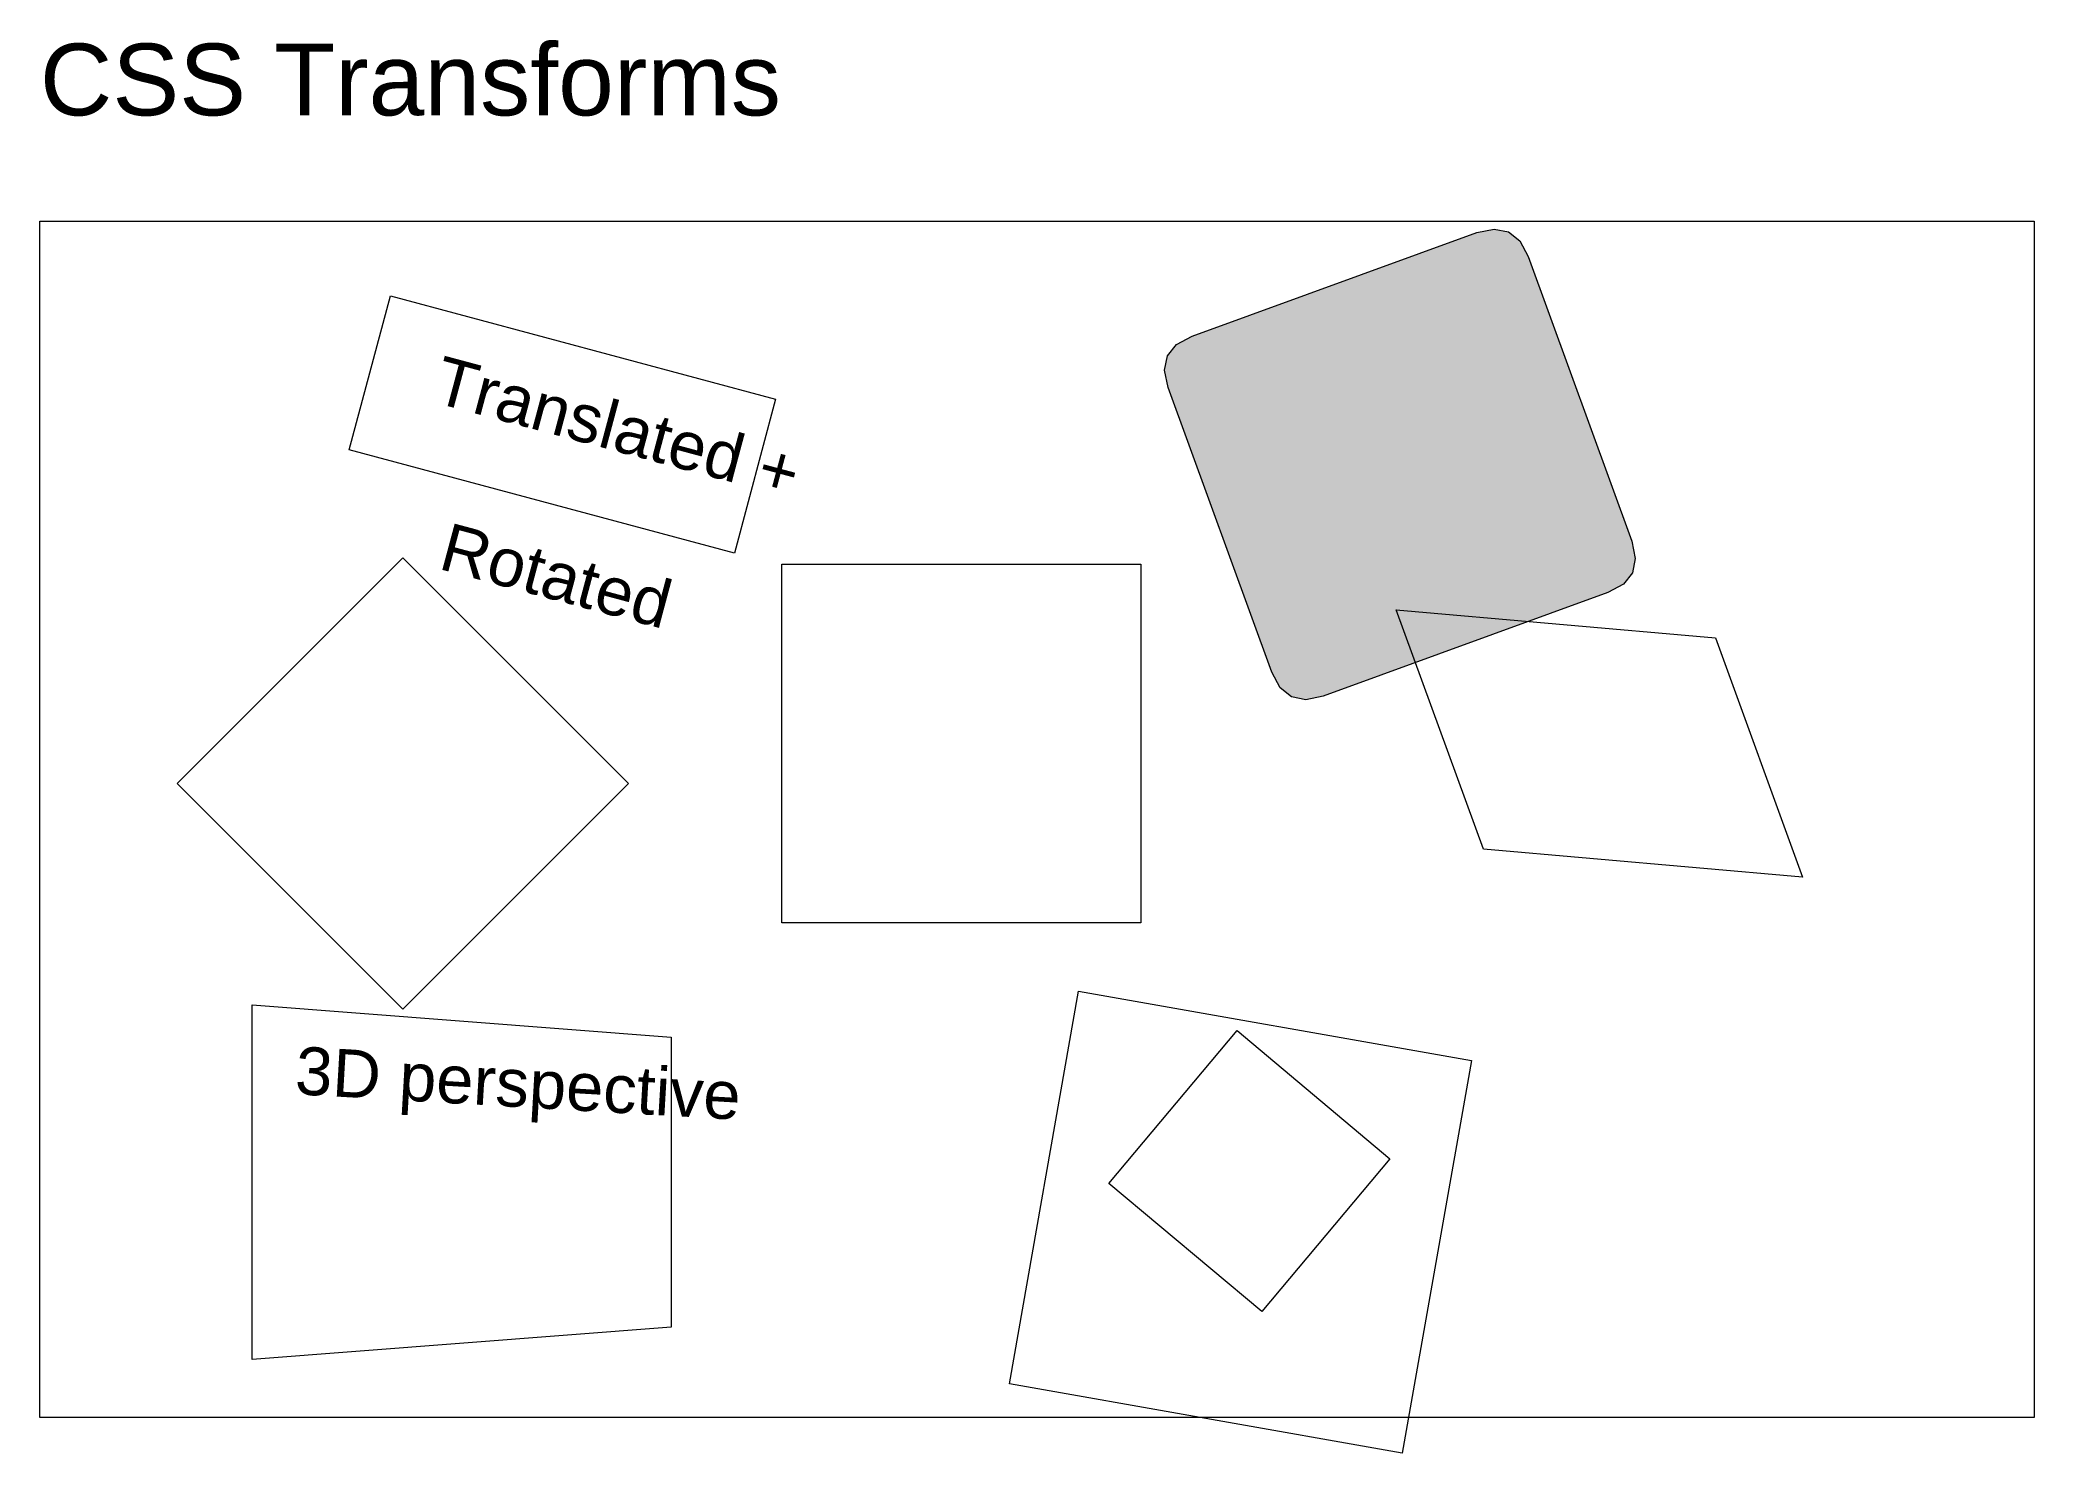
# Model space of a CAD drawing. Extents: x 0 to 500, y 0 to 354.
import ezdxf

# ---------------------------------------------------------------- set-up
doc = ezdxf.new("R2010")
doc.units = 0
doc.layers.get('0').update_dxf_attribs({"lineweight": 0})
doc.styles.add('Arial', font='Arial.ttf')

msp = doc.modelspace()

# ---------------------------------------------------------------- hatches: boundary and pattern name
at = {"true_color": 0xf06292}
h = msp.add_hatch(color=256, dxfattribs=at)
h.dxf.hatch_style = 1
h.paths.add_polyline_path([(282.9, 267.29), (281.99, 271.62), (282.68, 275.19), (284.98, 278.02), (288.87, 280.11), (360.29, 306.1), (364.62, 307.01), (368.19, 306.32), (371.02, 304.02), (373.11, 300.13), (399.1, 228.71), (400.01, 224.38), (399.32, 220.81), (397.02, 217.98), (393.13, 215.89), (321.71, 189.9), (317.38, 188.99), (313.81, 189.68), (310.98, 191.98), (308.89, 195.87)])

# ---------------------------------------------------------------- linework, layer by layer
at = {"true_color": 0xcccccc}
msp.add_lwpolyline([(0, 309), (500, 309), (500, 9), (0, 9), (0, 309)], dxfattribs=at)
at = {"true_color": 0xf06292}
msp.add_lwpolyline([(282.9, 267.29), (281.99, 271.62), (282.68, 275.19), (284.98, 278.02), (288.87, 280.11), (360.29, 306.1), (364.62, 307.01), (368.19, 306.32), (371.02, 304.02), (373.11, 300.13), (399.1, 228.71), (400.01, 224.38), (399.32, 220.81), (397.02, 217.98), (393.13, 215.89), (321.71, 189.9), (317.38, 188.99), (313.81, 189.68), (310.98, 191.98), (308.89, 195.87), (282.9, 267.29)], dxfattribs=at)
at = {"true_color": 0xff9800}
msp.add_lwpolyline([(87.88, 290.26), (184.47, 264.38), (174.12, 225.74), (77.53, 251.62), (87.88, 290.26)], dxfattribs=at)
at = {"true_color": 0xe53935}
msp.add_lwpolyline([(91, 224.57), (147.57, 168), (91, 111.43), (34.43, 168), (91, 224.57)], dxfattribs=at)
at = {"true_color": 0x1e88e5}
msp.add_lwpolyline([(186, 223), (276, 223), (276, 133), (186, 133), (186, 223)], dxfattribs=at)
at = {"true_color": 0x43a047}
msp.add_lwpolyline([(340.08, 211.5), (420.08, 204.5), (441.92, 144.5), (361.92, 151.5), (340.08, 211.5)], dxfattribs=at)
at = {"true_color": 0x009688}
for points in [[(260.44, 115.92), (358.92, 98.56), (341.56, 0.08), (243.08, 17.44), (260.44, 115.92)], [(300.18, 106.02), (338.48, 73.88), (306.34, 35.58), (268.04, 67.72), (300.18, 106.02)]]:
    msp.add_lwpolyline(points, dxfattribs=at)
at = {"true_color": 0x7b1fa2}
msp.add_lwpolyline([(53.26, 112.44), (158.24, 104.36), (158.24, 31.64), (53.26, 23.56), (53.26, 112.44)], dxfattribs=at)

# ---------------------------------------------------------------- texts
at = {"true_color": 0x000000, "style": 'Arial'}
msp.add_text('CSS Transforms', height=18, dxfattribs=at).set_placement((0, 335.5))
at = {"true_color": 0xffffff, "style": 'Arial'}
for s, rotation, p in [('Translated +', -15, (98.06, 263.72)), ('Rotated', -15, (99.57, 221.9)), ('3D perspective', -3.3043, (63.76, 90.09))]:
    msp.add_text(s, height=12, rotation=rotation, dxfattribs=at).set_placement(p)

doc.saveas('drawing.dxf')
